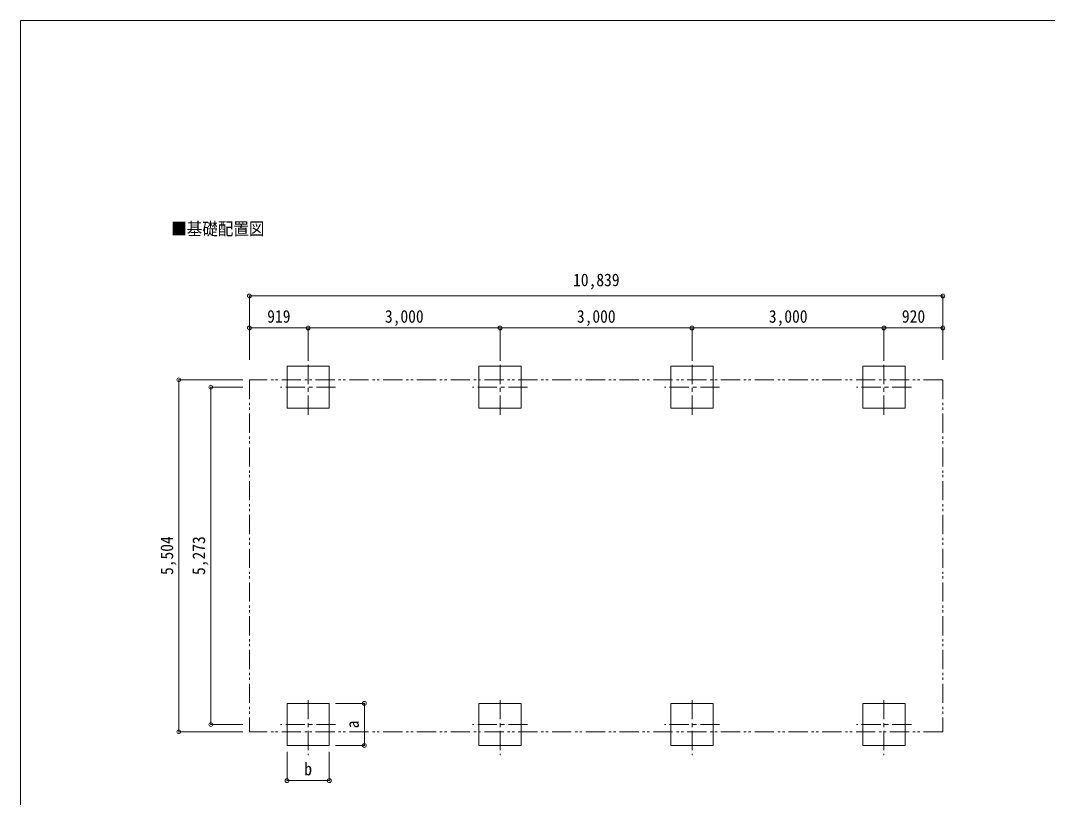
# Model space of a CAD drawing. Units: millimetres at full size, sheet at 1:60. Extents: x -16864 to 16864, y -11640 to 11640.
# Drawn here: x -16864 to -814, y -508 to 11640 of the extents above; entities that cross this region are included whole.
import ezdxf
from ezdxf.enums import TextEntityAlignment as Align

# ---------------------------------------------------------------- set-up
doc = ezdxf.new("R2010")
doc.units = ezdxf.units.MM
doc.header["$LTSCALE"] = 60
doc.header["$PDMODE"] = 32
doc.header["$PDSIZE"] = 60
doc.linetypes.add('CHAIN1', pattern=[8, 5, -1, 1, -1])
doc.linetypes.add('DOUBLE_CHAIN1', pattern=[8.8, 5, -1, 0.6, -0.6, 0.6, -1])
for name, color, linetype, lineweight in [('1-2', 134, 'Continuous', 9), ('1-8', 6, 'Continuous', 9), ('1-A', 4, 'CHAIN1', 9), ('F-0', 7, 'Continuous', 9)]:
    doc.layers.add(name, color=color, linetype=linetype, lineweight=lineweight)
doc.layers.add('1-7', color=7, linetype='Continuous')
doc.styles.add('ＭＳ ゴシック', font='')
doc.styles.get('ＭＳ ゴシック').set_extended_font_data('MS Gothic')

msp = doc.modelspace()

# ---------------------------------------------------------------- linework, layer by layer
at = {"layer": '1-2', "color": 6}
for p, q in [((-2448.8, 7333.33), (-13287.72, 7333.33)), ((-12369.2, 6833.33), (-13287.72, 6833.33)), ((-9369.2, 6833.33), (-12369.2, 6833.33)), ((-6369.2, 6833.33), (-9369.2, 6833.33)), ((-3369.2, 6833.33), (-6369.2, 6833.33)), ((-2448.8, 6833.33), (-3369.2, 6833.33))]:
    msp.add_line(p, q, dxfattribs=at)
at = {"layer": '1-8'}
for p, q in [((-13287.72, 6335.33), (-13287.72, 7333.33)), ((-2448.8, 6335.33), (-2448.8, 7333.33)), ((-12369.2, 6335.33), (-12369.2, 6833.33)), ((-9369.2, 6335.33), (-9369.2, 6833.33)), ((-6369.2, 6335.33), (-6369.2, 6833.33)), ((-3369.2, 6335.33), (-3369.2, 6833.33)), ((-14389.71, 6021.83), (-13390.06, 6021.83)), ((-14389.71, 517.83), (-14389.71, 6021.83)), ((-13890.06, 5906.33), (-13390.06, 5906.33)), ((-13890.06, 633.33), (-13890.06, 5906.33)), ((-11490.02, 963.33), (-11940.02, 963.33)), ((-11490.02, 303.33), (-11490.02, 963.33)), ((-14389.71, 517.83), (-13390.06, 517.83)), ((-13890.06, 633.33), (-13390.06, 633.33)), ((-12699.06, -245.67), (-12699.06, 204.33)), ((-12039.02, -245.67), (-12039.02, 204.33)), ((-11490.02, 303.33), (-11940.02, 303.33)), ((-12039.02, -245.67), (-12699.06, -245.67))]:
    msp.add_line(p, q, dxfattribs=at)
for p in [(-13287.72, 7333.33), (-2448.8, 7333.33), (-13287.72, 6833.33), (-12369.2, 6833.33), (-9369.2, 6833.33), (-6369.2, 6833.33), (-3369.2, 6833.33), (-2448.8, 6833.33), (-14389.71, 6021.83), (-13890.06, 5906.33), (-11490.02, 963.33), (-13890.06, 633.33), (-14389.71, 517.83), (-11490.02, 303.33), (-12699.06, -245.67), (-12039.02, -245.67)]:
    msp.add_point(p, dxfattribs=at)
at = {"layer": '1-A'}
for p, q in [((-12369.06, 5476.33), (-12369.06, 6336.33)), ((-9369.06, 5476.33), (-9369.06, 6336.33)), ((-6369.06, 5476.33), (-6369.06, 6336.33)), ((-3369.06, 5476.33), (-3369.06, 6336.33)), ((-11939.02, 5906.33), (-12799.06, 5906.33)), ((-8939.02, 5906.33), (-9799.06, 5906.33)), ((-5939.02, 5906.33), (-6799.06, 5906.33)), ((-2939.02, 5906.33), (-3799.06, 5906.33)), ((-12369.06, 1013.33), (-12369.06, 153.33)), ((-9369.06, 1013.33), (-9369.06, 153.33)), ((-6369.06, 1013.33), (-6369.06, 153.33)), ((-3369.06, 1013.33), (-3369.06, 153.33)), ((-11939.02, 633.33), (-12799.06, 633.33)), ((-8939.02, 633.33), (-9799.06, 633.33)), ((-5939.02, 633.33), (-6799.06, 633.33)), ((-2939.02, 633.33), (-3799.06, 633.33))]:
    msp.add_line(p, q, dxfattribs=at)
at = {"layer": '1-A', "color": 7, "linetype": 'DOUBLE_CHAIN1'}
for p, q in [((-2448.8, 6021.83), (-13287.6, 6021.83)), ((-13287.6, 6021.83), (-13287.6, 517.83)), ((-2448.8, 6021.83), (-2448.8, 517.83)), ((-2448.8, 517.83), (-13287.6, 517.83))]:
    msp.add_line(p, q, dxfattribs=at)
at = {"layer": '1-A', "linetype": 'Continuous'}
for points in [[(-12699.06, 5576.33), (-12039.02, 5576.33), (-12039.02, 6236.33), (-12699.06, 6236.33)], [(-9699.06, 5576.33), (-9039.02, 5576.33), (-9039.02, 6236.33), (-9699.06, 6236.33)], [(-6699.06, 5576.33), (-6039.02, 5576.33), (-6039.02, 6236.33), (-6699.06, 6236.33)], [(-3699.06, 5576.33), (-3039.02, 5576.33), (-3039.02, 6236.33), (-3699.06, 6236.33)], [(-12699.06, 963.33), (-12039.02, 963.33), (-12039.02, 303.33), (-12699.06, 303.33)], [(-9699.06, 963.33), (-9039.02, 963.33), (-9039.02, 303.33), (-9699.06, 303.33)], [(-6699.06, 963.33), (-6039.02, 963.33), (-6039.02, 303.33), (-6699.06, 303.33)], [(-3699.06, 963.33), (-3039.02, 963.33), (-3039.02, 303.33), (-3699.06, 303.33)]]:
    msp.add_lwpolyline(points, close=True, dxfattribs=at)
at = {"layer": 'F-0', "color": 5, "lineweight": 5}
for q in [(-16864.12, -11640), (16015.88, 11640)]:
    msp.add_line((-16864.12, 11640), q, dxfattribs=at)

# ---------------------------------------------------------------- texts
at = {"layer": '1-7', "style": 'ＭＳ ゴシック', "width": 0.9}
msp.add_text('■基礎配置図', height=197.9, dxfattribs=at).set_placement((-14509.59, 8225.39), align=Align.BOTTOM_LEFT)
at = {"layer": '1-8', "color": 7, "style": 'ＭＳ ゴシック', "width": 0.9}
for s, p in [('10,839', (-8228.26, 7426.33)), ('919', (-13008.46, 6855.68)), ('3,000', (-11169.2, 6855.68)), ('3,000', (-8169.2, 6855.68)), ('3,000', (-5169.2, 6855.68)), ('920', (-3089, 6855.68)), ('b', (-12429.04, -221))]:
    msp.add_text(s, height=197.9, dxfattribs=at).set_placement(p, align=Align.BOTTOM_LEFT)
for s, p in [('5,504', (-14419.71, 2969.83)), ('5,273', (-13920.06, 2969.83)), ('a', (-11516.82, 573.33))]:
    msp.add_text(s, height=197.9, rotation=90, dxfattribs=at).set_placement(p, align=Align.BOTTOM_LEFT)

doc.saveas('drawing.dxf')
